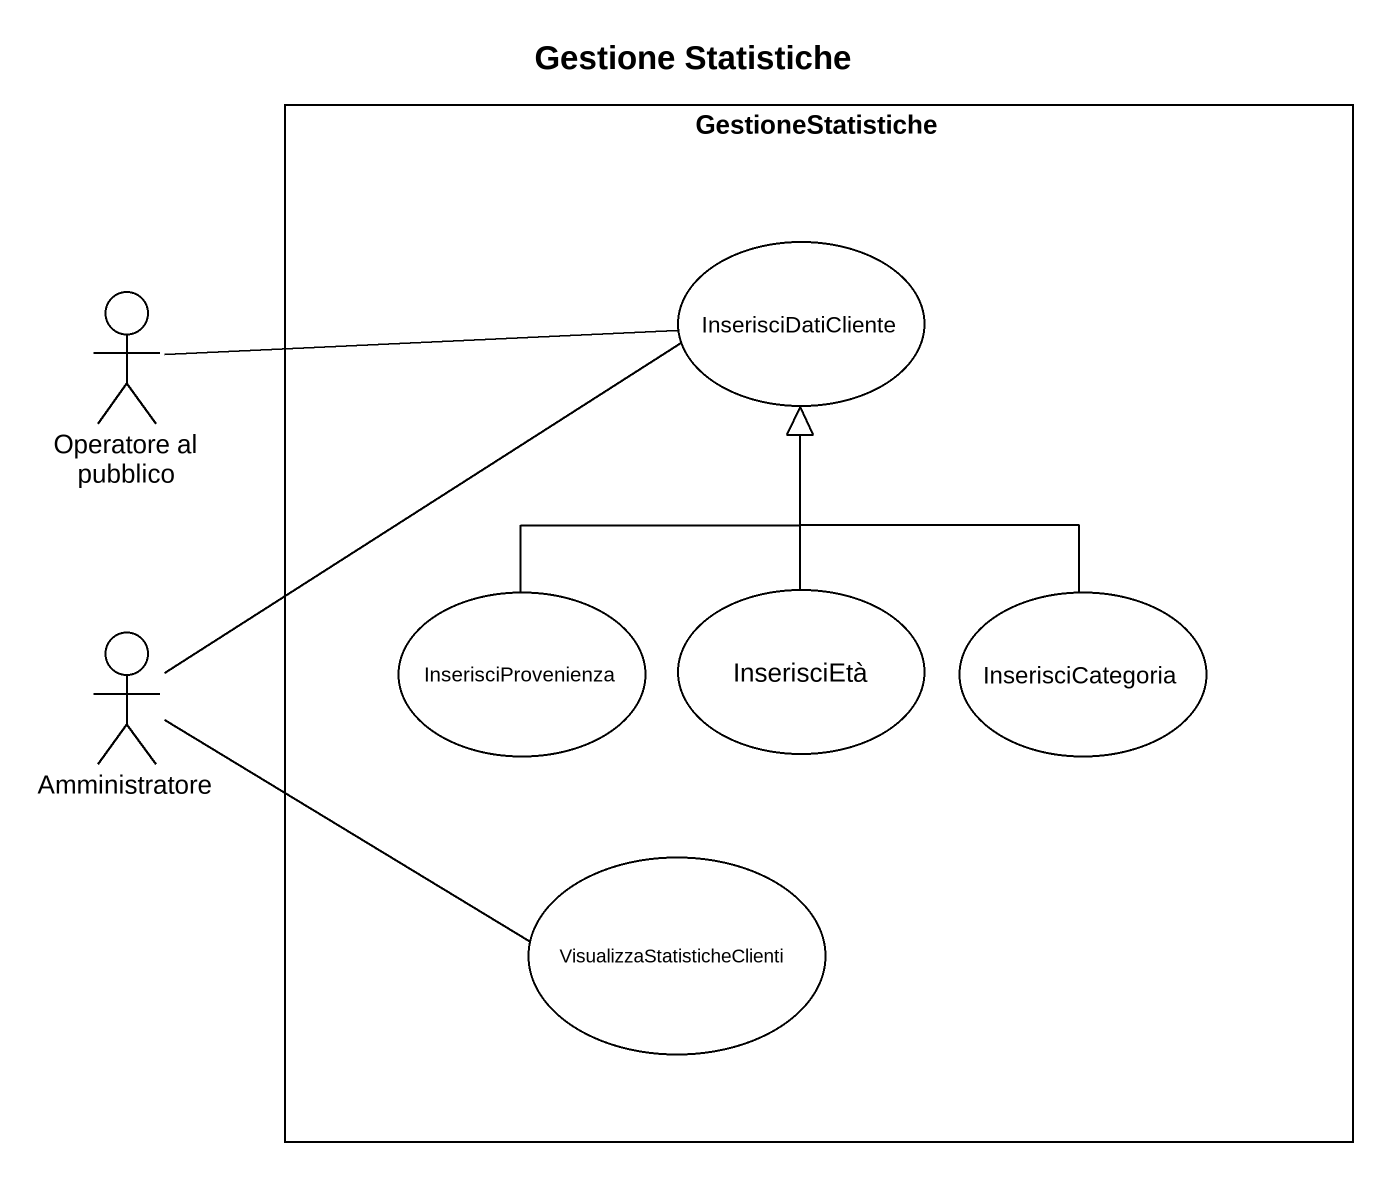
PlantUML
@startuml
title Gestione Statistiche
rectangle GestioneStatistiche {
  usecase InserisciDatiCliente
  usecase InserisciProvenienza
  usecase InserisciEtà
  usecase InserisciCategoria
  usecase VisualizzaStatisticheClienti
}
actor "Operatore al pubblico" as Operatore_al_pubblico
actor Amministratore
Operatore_al_pubblico -right- InserisciDatiCliente
Amministratore -up- InserisciDatiCliente
Amministratore -right- VisualizzaStatisticheClienti
InserisciProvenienza -up-|> InserisciDatiCliente
InserisciEtà -up-|> InserisciDatiCliente
InserisciCategoria -up-|> InserisciDatiCliente
@enduml
